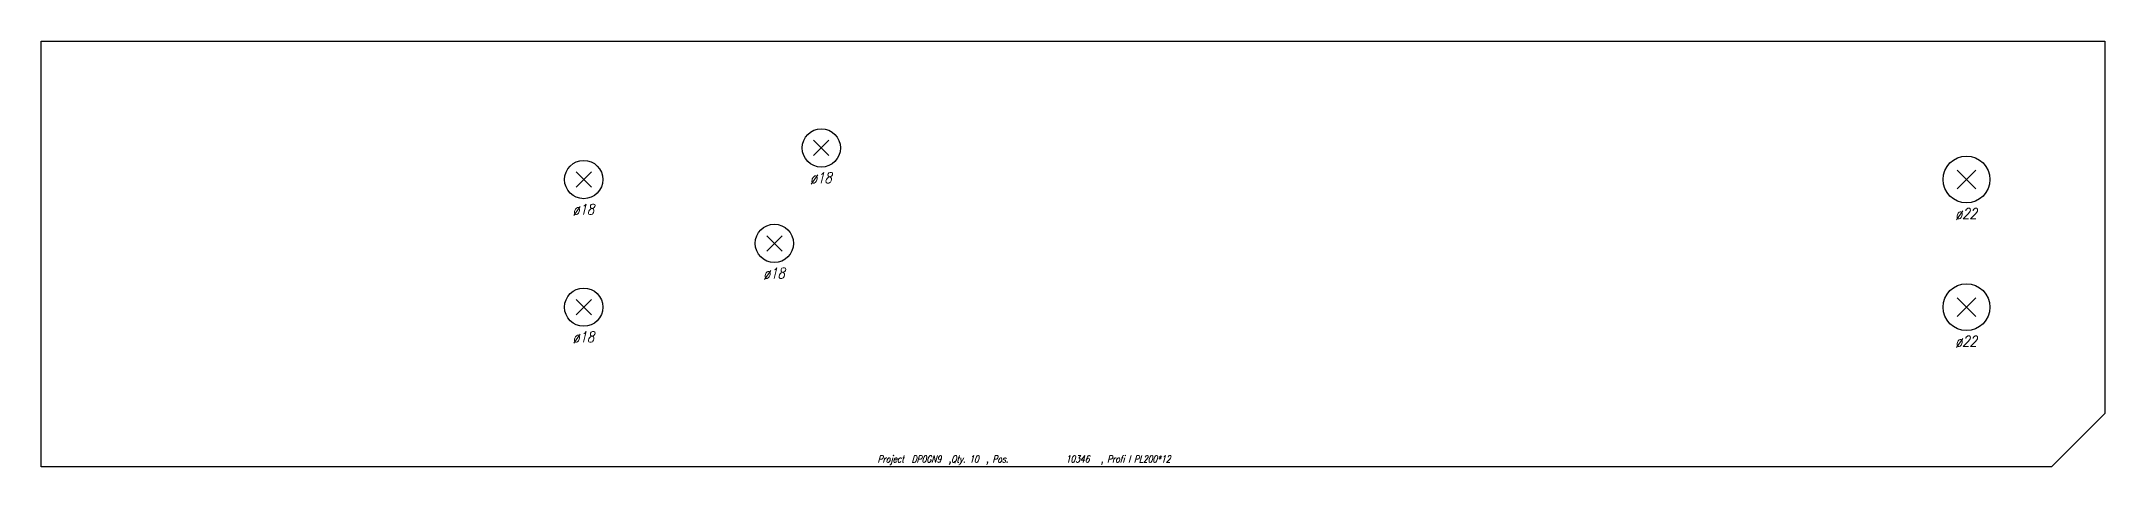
# Model space of a CAD drawing. Extents: x 0 to 970, y -100 to 100.
import ezdxf

# ---------------------------------------------------------------- set-up
doc = ezdxf.new("R2010")
doc.units = 0
doc.header["$LTSCALE"] = 10
for name, color, linetype in [('BEZ_SCHRAUBEN', 7, 'CONTINUOUS'), ('SCHRAUBEN', 7, 'CONTINUOUS'), ('TEILE', 7, 'CONTINUOUS'), ('UNTERSCHRIFT', 7, 'CONTINUOUS')]:
    doc.layers.add(name, color=color, linetype=linetype)
doc.styles.get("Standard").update_dxf_attribs({"font": 'ROMANS'})

msp = doc.modelspace()

# ---------------------------------------------------------------- linework, layer by layer
at = {"layer": 'SCHRAUBEN', "color": 6}
for p, q in [((370.285583, 53.465019), (363.085571, 46.265015)), ((363.085571, 53.465019), (370.285583, 46.265015)), ((909.399963, 39.40192), (900.599915, 30.601919)), ((900.599915, 39.40192), (909.399963, 30.601919)), ((258.600006, 38.601929), (251.399994, 31.40193)), ((251.399994, 38.601929), (258.600006, 31.40193)), ((348.212463, 8.601015), (341.012451, 1.401014)), ((341.012451, 8.601015), (348.212463, 1.401014)), ((258.600006, -21.398071), (251.399994, -28.598076)), ((251.399994, -21.398071), (258.600006, -28.598076)), ((909.399963, -20.59808), (900.599915, -29.398081)), ((900.599915, -20.59808), (909.399963, -29.398081))]:
    msp.add_line(p, q, dxfattribs=at)
at = {"layer": 'SCHRAUBEN', "color": 2}
for centre, radius in [((366.685547, 49.865017), 9.000031), ((255, 35.00193), 9), ((904.999939, 35.001919), 10.999939), ((344.612457, 5.001015), 9.000031), ((255, -24.998074), 9), ((904.999939, -24.998081), 10.999939)]:
    msp.add_circle(centre, radius, dxfattribs=at)
at = {"layer": 'TEILE', "color": 2}
for p, q in [((0, -100), (0, 100)), ((0, 100), (970, 100)), ((970, 100), (970, -75)), ((970, -75), (945, -100)), ((945, -100), (0, -100))]:
    msp.add_line(p, q, dxfattribs=at)

# ---------------------------------------------------------------- texts
at = {"layer": 'BEZ_SCHRAUBEN', "color": 2, "oblique": 15, "width": 0.8}
for s, p in [(' ø18', (358.685608, 33.365017)), (' ø18', (247, 18.501926)), (' ø22', (896.999878, 16.501919)), (' ø18', (336.612518, -11.498985)), (' ø18', (247, -41.49807)), (' ø22', (896.999878, -43.498081))]:
    msp.add_text(s, height=5, dxfattribs=at).set_placement(p)
at = {"layer": 'UNTERSCHRIFT', "color": 2, "oblique": 15, "width": 0.8}
for s, p in [('Project  DP0GN9  ,Qty. 10  , Pos. ', (393.200012, -98)), ('10346', (481.600006, -98)), ('  , Profi l PL200*12', (494.599976, -98))]:
    msp.add_text(s, height=3.25, dxfattribs=at).set_placement(p)

doc.saveas('drawing.dxf')
